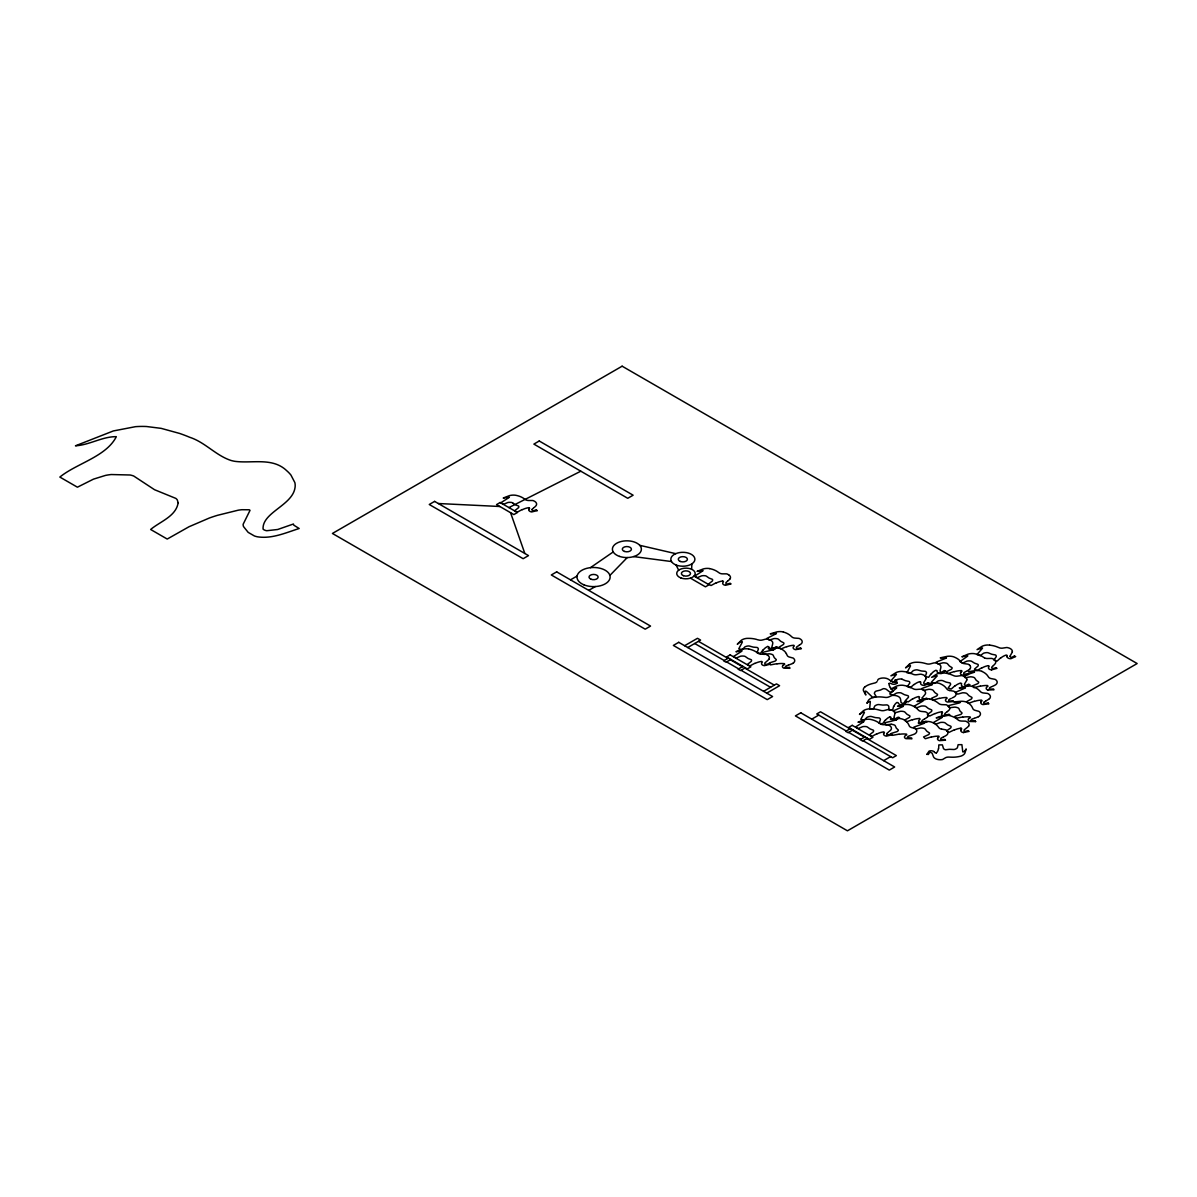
<?xml version="1.0" encoding="UTF-8"?>
<svg xmlns="http://www.w3.org/2000/svg" width="1197" height="1197" viewBox="0 0 1197 1197"><rect width="100%" height="100%" fill="white"/><g stroke="black" fill="none" stroke-linecap="round" stroke-linejoin="round"><path stroke-width="1.5" d="M691.582 569.248L691.896 563.862M938.657 748.813L938.807 744.908L942.383 744.878L943.475 748.529A4.623 2.663 0 0 0 943.79 748.873A7.406 4.279 0 0 0 944.104 749.142L944.792 749.546A1.81 1.047 0 0 0 945.78 749.756L948.997 749.352A5.716 3.292 0 0 1 949.775 749.307L953.695 749.502A3.142 1.81 0 0 0 955.221 749.217L956.179 748.738A10.549 6.09 0 0 0 956.642 748.424L956.807 748.305A5.401 3.112 0 0 0 957.405 747.721L958.124 744.699L961.894 744.654L962.762 751.626A5.312 3.067 0 0 0 963.001 752L964.632 751.312M1010.073 656.24L1011.181 657.617L1014.472 656.016M889.117 683.457L890.329 683.218A13.765 7.945 0 0 1 890.748 683.412L892.169 684.041A3.531 2.035 0 0 0 897.002 683.143M926.897 754.364L929.052 751.132A3.531 2.035 0 0 1 933.959 751.611M897.017 682.993L896.314 679.672A1.721 0.988 0 0 1 894.922 680.001L895.521 682.425L892.932 682.23A20.244 11.686 0 0 1 891.421 681.258L889.925 680.225A19.107 11.027 0 0 0 887.501 678.759A7.047 4.07 0 0 0 880.334 678.385L878.778 678.953A3.501 2.02 0 0 0 878.254 679.327L877.566 680.375M893.605 706.35L892.588 710.21L889.042 709.986L888.773 706.275A4.623 2.663 0 0 0 888.533 705.916A7.406 4.279 0 0 0 888.279 705.632L887.68 705.168A1.81 1.047 0 0 0 886.738 704.898L883.476 705.063A5.716 3.292 0 0 1 882.683 705.048L878.837 704.569A3.142 1.81 0 0 0 877.266 704.734L876.219 705.138A10.549 6.09 0 0 0 875.68 705.422L875.501 705.527A5.401 3.112 0 0 0 874.768 706.065L873.391 708.998L868.932 708.893A8.963 5.177 0 0 0 863.276 710.823L859.476 714.444L863.621 711.736L864.354 712.245A5.312 3.067 0 0 1 864.339 712.664L860.793 719.337L864.354 720.07L866.897 717.407A5.401 3.112 0 0 1 867.825 716.988L868.049 716.913A10.549 6.09 0 0 1 868.678 716.719L869.875 716.464A3.142 1.81 0 0 1 871.476 716.524L875.007 717.512A5.716 3.292 0 0 0 875.755 717.631L879.002 717.931A1.81 1.047 0 0 1 879.81 718.32L880.199 718.843A7.406 4.279 0 0 1 880.319 719.173A4.623 2.663 0 0 1 880.408 719.547L879.152 723.183L882.488 723.886L885.077 720.28M528.805 509.563L529.433 508.605A13.765 7.945 0 0 0 529.643 508.306L529.014 507.708M883.566 733.746L884.194 732.773A13.765 7.945 0 0 0 884.403 732.474L883.775 731.876A15.247 8.798 0 0 0 877.147 733.881M964.857 750.893L966.188 748.948L964.902 753.108A8.963 5.177 0 0 1 960.862 756.145L959.276 756.504A17.656 10.189 0 0 1 952.064 757.207L948.383 757.073A4.534 2.618 0 0 0 945.495 757.761L942.712 759.422A3.501 2.02 0 0 1 941.934 759.631L940.124 759.736A7.047 4.07 0 0 1 933.944 757.536A19.107 11.027 0 0 1 933.047 755.561L932.538 754.245A20.244 11.686 0 0 0 931.954 752.988L929.785 752.135L928.363 754.484A1.721 0.988 0 0 0 926.927 754.394M922.169 698.046L922.962 699.482L926.598 698.135A1.721 0.988 0 0 0 927.63 698.719L922.468 700.529A3.531 2.035 0 0 1 919.116 698.405L919.401 697.402A13.765 7.945 0 0 0 919.535 697.088L918.772 696.534A15.247 8.798 0 0 0 912.698 699.048M941.56 713.726L942.263 712.769A13.765 7.945 0 0 0 942.488 712.484L941.919 711.856M960.802 730.095L961.505 729.138A13.765 7.945 0 0 0 961.73 728.853L961.041 728.24M886.782 733.641L887.216 735.123L891.137 734.09M532.022 509.458L532.456 510.954L536.376 509.907M980.867 701.936L981.779 701.038A13.765 7.945 0 0 0 982.079 700.769L981.54 700.11A15.247 8.798 0 0 0 974.508 701.397M931.191 673.672L928.633 677.278L925.281 676.574L926.523 672.938A4.623 2.663 0 0 0 926.433 672.549A7.406 4.279 0 0 0 926.298 672.235L925.909 671.712A1.81 1.047 0 0 0 925.116 671.308L921.87 671.038A5.716 3.292 0 0 1 921.106 670.904L917.575 669.931A3.142 1.81 0 0 0 915.959 669.871L914.777 670.125A10.549 6.09 0 0 0 914.149 670.32L913.924 670.395A5.401 3.112 0 0 0 913.012 670.829L910.468 673.492L906.907 672.744L910.423 666.071A5.312 3.067 0 0 0 910.423 665.667L909.705 665.158L905.56 667.866L909.331 664.245M960.637 672.46L961.625 671.592A13.765 7.945 0 0 0 961.939 671.337L961.565 670.664M763.028 649.821L760.439 653.427L757.103 652.724L758.359 649.073A4.623 2.663 0 0 0 758.27 648.699A7.406 4.279 0 0 0 758.15 648.385L757.836 647.936A1.81 1.047 0 0 0 756.968 647.457L753.706 647.173A5.716 3.292 0 0 1 752.958 647.038L749.427 646.051A3.142 1.81 0 0 0 747.811 646.006L746.629 646.245A10.549 6.09 0 0 0 746 646.455L745.776 646.53A5.401 3.112 0 0 0 744.848 646.949L742.305 649.612L738.744 648.864L742.29 642.191A5.312 3.067 0 0 0 742.305 641.787C741.467 639.557 732.145 649.387 741.212 640.365A8.963 5.177 0 0 1 746.868 638.375L748.574 638.36A17.656 10.189 0 0 1 755.756 639.198L756.998 639.542M609.901 575.413L627.258 557.563M937.745 737.921L938.777 737.083A13.765 7.945 0 0 0 939.106 736.828L938.792 736.155A15.247 8.798 0 0 0 931.49 737.098M890.867 680.884L896.284 674.614A5.312 3.067 0 0 0 896.433 674.21L890.912 675.826L895.835 672.699A8.963 5.177 0 0 1 902.059 671.382L903.735 671.562A17.656 10.189 0 0 1 910.498 673.193L913.476 674.435A4.534 2.618 0 0 0 916.558 674.749L920.448 674.195A3.501 2.02 0 0 1 921.286 674.255L922.932 674.734A7.047 4.07 0 0 1 926.104 678.504M993.465 665.487L993.914 665.053A19.107 11.027 0 0 0 995.485 663.243A7.047 4.07 0 0 0 993.675 659.218L992.223 658.559A3.501 2.02 0 0 0 991.415 658.41L987.435 658.5A4.534 2.618 0 0 1 984.488 657.886M993.151 665.786L992.717 666.205A20.244 11.686 0 0 0 991.64 667.357L992.223 668.839L996.054 667.672M534.146 507.513L534.49 507.229A19.107 11.027 0 0 0 536.211 505.463A7.047 4.07 0 0 0 534.76 501.378L533.368 500.69A3.501 2.02 0 0 0 532.59 500.511L528.595 500.496A4.534 2.618 0 0 1 525.707 499.792L523.328 498.161A17.656 10.189 0 0 0 517.448 495.663L515.877 495.304A8.963 5.177 0 0 0 509.323 495.678L503.234 498.027L509.249 497.219A5.312 3.067 0 0 1 508.949 497.593L500.855 502.77L503.518 504.311L507.782 502.531A5.401 3.112 0 0 1 508.934 502.366L509.189 502.351A10.549 6.09 0 0 1 509.907 502.336L511.164 502.396A3.142 1.81 0 0 1 512.585 502.83M533.503 508.067L533.174 508.336A20.244 11.686 0 0 0 532.007 509.458M727.477 581.263L726.998 581.667A20.244 11.686 0 0 0 725.816 582.789L726.265 584.286L730.185 583.238A1.721 0.988 0 0 0 731.083 583.897L725.532 585.273A3.531 2.035 0 0 1 722.719 582.909L723.257 581.937A13.765 7.945 0 0 0 723.452 581.637L722.719 581.039M727.806 580.979L728.3 580.56A19.107 11.027 0 0 0 730.035 578.794M766.693 661.357L767.202 660.924A19.107 11.027 0 0 0 768.923 659.173M766.364 661.642L765.9 662.046A20.244 11.686 0 0 0 764.718 663.168L765.167 664.664L769.087 663.617A1.721 0.988 0 0 0 769.97 664.275L764.419 665.652A3.531 2.035 0 0 1 761.606 663.288L762.145 662.3A13.765 7.945 0 0 0 762.354 662.016L761.621 661.417A15.247 8.798 0 0 0 755.098 663.407M888.428 732.1L887.95 732.519A20.244 11.686 0 0 0 886.768 733.626M864.773 687.063L865.82 686.285A17.656 10.189 0 0 1 871.685 683.771L875.052 682.918A4.534 2.618 0 0 0 877.087 681.542M984.069 702.16L984.024 703.656L988.213 703.043M947.426 711.542L946.019 712.619A20.244 11.686 0 0 0 944.762 713.696L945.076 715.207L949.086 714.265A1.721 0.988 0 0 0 949.924 714.953L944.253 716.18A3.531 2.035 0 0 1 941.65 713.741M1000.617 657.856L997.026 661.163L993.929 660.145L996.218 656.674A4.623 2.663 0 0 0 996.248 656.285A7.406 4.279 0 0 0 996.218 655.971L995.994 655.417A1.81 1.047 0 0 0 995.32 654.939L992.193 654.34A5.716 3.292 0 0 1 991.49 654.146L988.288 652.829A3.142 1.81 0 0 0 986.717 652.619L985.475 652.754A10.549 6.09 0 0 0 984.802 652.889L984.562 652.934A5.401 3.112 0 0 0 983.53 653.263L980.238 655.642L976.947 654.564L982.378 648.325A5.312 3.067 0 0 0 982.498 647.936L977.051 649.627L981.839 646.425A8.963 5.177 0 0 1 988.004 645.003L989.695 645.153M936.219 752.958L935.037 752.793A13.765 7.945 0 0 1 934.812 752.509L934.034 751.581M954.877 685.836L951.181 689.098L948.114 688.051L950.538 684.609A4.623 2.663 0 0 0 950.583 684.235A7.406 4.279 0 0 0 950.553 683.906L950.343 683.352A1.81 1.047 0 0 0 949.7 682.859L946.603 682.23A5.716 3.292 0 0 1 945.899 682.021L942.742 680.674A3.142 1.81 0 0 0 941.186 680.45L939.944 680.554A10.549 6.09 0 0 0 939.256 680.689L939.017 680.734A5.401 3.112 0 0 0 937.969 681.048L934.588 683.382L931.356 682.275L936.997 676.096A5.312 3.067 0 0 0 937.146 675.707L931.64 677.322L936.533 674.18A8.963 5.177 0 0 1 942.742 672.849L944.433 673.013A17.656 10.189 0 0 1 951.196 674.629L954.189 675.856A4.534 2.618 0 0 0 957.286 676.155L961.161 675.602A3.501 2.02 0 0 1 961.999 675.662L963.645 676.125A7.047 4.07 0 0 1 966.862 679.881M914.059 684.415L910.318 687.662L907.266 686.599L909.735 683.173A4.623 2.663 0 0 0 909.78 682.784A7.406 4.279 0 0 0 909.75 682.47L909.6 681.991A1.81 1.047 0 0 0 908.912 681.422L905.815 680.779A5.716 3.292 0 0 1 905.112 680.569L901.984 679.208M968.717 718.619L969.989 717.886A13.765 7.945 0 0 0 970.393 717.676L970.154 716.943A15.247 8.798 0 0 0 962.792 717.183M782.988 665.323L784.259 664.604A13.765 7.945 0 0 0 784.663 664.38L784.439 663.662A15.247 8.798 0 0 0 777.062 663.886M590.435 567.662L613.193 551.952M799.327 645.168L797.801 646.185A20.244 11.686 0 0 0 796.394 647.218L796.529 648.729L800.628 647.966M928.004 682.799L924.638 684.355L923.605 682.963A20.244 11.686 0 0 1 924.279 681.721L925.057 680.45A19.107 11.027 0 0 0 926.014 678.504M924.533 718.993L925.146 718.619A19.107 11.027 0 0 0 927.376 717.048M985.55 701.173L987.181 700.2A19.107 11.027 0 0 0 989.425 698.644M924.114 719.232L923.53 719.592A20.244 11.686 0 0 0 922.034 720.564L922.019 722.09L926.194 721.462A1.721 0.988 0 0 0 926.882 722.195L920.987 722.988A3.531 2.035 0 0 1 918.937 720.385L919.76 719.472A13.765 7.945 0 0 0 920.044 719.202L919.505 718.529M929.141 683.337L924.323 685.417A3.531 2.035 0 0 1 920.613 683.502L920.732 682.485A13.765 7.945 0 0 0 920.807 682.17L919.85 681.692M912.428 698.928L908.134 701.951L905.291 700.709L908.343 697.432A4.623 2.663 0 0 0 908.448 697.058A7.406 4.279 0 0 0 908.493 696.744L908.388 696.175A1.81 1.047 0 0 0 907.835 695.652L904.872 694.829A5.716 3.292 0 0 1 904.199 694.574L901.326 693.033A3.142 1.81 0 0 0 899.83 692.719L898.558 692.749A10.549 6.09 0 0 0 897.855 692.824L897.6 692.868A5.401 3.112 0 0 0 896.508 693.108L892.723 695.233L889.7 693.916L896.463 688.14A5.312 3.067 0 0 0 896.688 687.751L890.912 689.023L896.373 686.195A8.963 5.177 0 0 1 902.792 685.253L904.423 685.537A17.656 10.189 0 0 1 910.857 687.542L913.61 688.963A4.534 2.618 0 0 0 916.618 689.457L920.583 689.143A3.501 2.02 0 0 1 921.406 689.248L922.962 689.816A7.047 4.07 0 0 1 925.461 693.751A19.107 11.027 0 0 1 924.054 695.622L923.052 696.834A20.244 11.686 0 0 0 922.154 698.046M570.49 579.842L577.104 576.026M588.744 590.375L595.358 586.56M684.609 645.722L697.492 638.3L700.604 640.096L687.736 647.532M728.509 658.066L723.676 660.849L726.085 662.24L730.903 659.442M742.948 666.4L738.13 669.198L740.524 670.574L745.357 667.791M763.596 691.327L776.464 683.891L779.591 685.701L766.723 693.138M811.775 719.143L818.748 715.118M850.558 728.524L845.725 731.322L848.134 732.699L852.952 729.916M864.997 736.873L860.179 739.656L862.573 741.048L867.406 738.25M883.655 760.649L890.628 756.624M912.309 719.681L906.608 721.791L904.558 720.1L909.211 717.527A4.623 2.663 0 0 0 909.525 717.198A7.406 4.279 0 0 0 909.735 716.898L909.929 716.33A1.81 1.047 0 0 0 909.675 715.746L907.296 714.429A5.716 3.292 0 0 1 906.802 714.085L904.887 712.095A3.142 1.81 0 0 0 903.63 711.527L902.418 711.332A10.549 6.09 0 0 0 901.7 711.287L901.446 711.272A5.401 3.112 0 0 0 900.264 711.317L895.536 712.649L893.366 710.868L902.897 706.574A5.312 3.067 0 0 0 903.301 706.245C890.553 705.272 902.418 708.534 906.488 701.711A1.721 0.988 0 0 1 905.022 701.532L903.137 703.716L901.191 702.714A20.244 11.686 0 0 1 900.892 701.412L900.683 700.08A19.107 11.027 0 0 0 900.129 698.075A7.047 4.07 0 0 0 894.578 695.427L892.738 695.382A3.501 2.02 0 0 0 891.93 695.532L888.787 696.953A4.534 2.618 0 0 1 885.78 697.447L882.174 697.043A17.656 10.189 0 0 0 874.872 697.223L873.241 697.507A8.963 5.177 0 0 0 868.543 700.155C865.162 706.529 867.376 701.307 870.174 701.397A5.312 3.067 0 0 1 870.324 701.786L869.635 708.759L870.623 708.819A17.656 10.189 0 0 1 877.805 709.671L881.142 710.554A4.534 2.618 0 0 0 884.284 710.509L887.905 709.537A3.501 2.02 0 0 1 888.743 709.507L890.523 709.791A7.047 4.07 0 0 1 894.907 713.128M966.428 671.278L967.086 670.918A19.107 11.027 0 0 0 969.465 669.422M965.994 671.502L965.381 671.831A20.244 11.686 0 0 0 963.794 672.774L963.645 674.285L967.864 673.791M508.905 507.588L580.814 471.199M943.61 736.843L944.283 736.514A19.107 11.027 0 0 0 946.737 735.063A7.047 4.07 0 0 0 947.171 730.903L946.139 730.035A3.501 2.02 0 0 0 945.465 729.751L941.605 729.123M943.161 737.068L942.518 737.397A20.244 11.686 0 0 0 940.887 738.295L940.647 739.806L944.897 739.387A1.721 0.988 0 0 0 945.465 740.15M951.151 698.464L950.508 698.779A20.244 11.686 0 0 0 948.862 699.676L948.623 701.188L952.872 700.784M981.824 667.746L977.081 670.544L974.433 669.168L977.979 666.056A4.623 2.663 0 0 0 978.144 665.697A7.406 4.279 0 0 0 978.233 665.367L978.218 664.799A1.81 1.047 0 0 0 977.725 664.26L974.897 663.288A5.716 3.292 0 0 1 974.283 663.003L971.65 661.328A3.142 1.81 0 0 0 970.198 660.924L968.942 660.894A10.549 6.09 0 0 0 968.223 660.939L967.969 660.968A5.401 3.112 0 0 0 966.832 661.163L962.747 663.078L959.934 661.612L967.55 656.195A5.312 3.067 0 0 0 967.819 655.821L961.879 656.794L967.745 654.265A8.963 5.177 0 0 1 974.283 653.652L975.869 654.011A17.656 10.189 0 0 1 981.974 656.33L984.503 657.886M992.463 686.375L993.166 686.046A19.107 11.027 0 0 0 995.754 684.684A7.047 4.07 0 0 0 996.547 680.539L995.605 679.642A3.501 2.02 0 0 0 994.946 679.327L991.161 678.594A4.534 2.618 0 0 1 988.797 677.412L987.405 675.452A17.656 10.189 0 0 0 983.141 672.011L981.839 671.382M991.999 686.584L991.325 686.883A20.244 11.686 0 0 0 989.605 687.736L989.246 689.233L993.525 688.948A1.721 0.988 0 0 0 994.019 689.726L988.004 690.041M522.161 509.563L517.179 512.196L514.665 510.745L518.466 507.752A4.623 2.663 0 0 0 518.675 507.393A7.406 4.279 0 0 0 518.78 507.079L518.825 506.496A1.81 1.047 0 0 0 518.391 505.942L515.653 504.895A5.716 3.292 0 0 1 515.054 504.595L512.735 502.92M715.971 582.894L711.003 585.528L708.474 584.076L712.29 581.084A4.623 2.663 0 0 0 712.484 580.725A7.406 4.279 0 0 0 712.604 580.395L712.634 579.827A1.81 1.047 0 0 0 712.215 579.273L709.477 578.226A5.716 3.292 0 0 1 708.878 577.927L706.395 576.161A3.142 1.81 0 0 0 704.988 575.727L703.731 575.652A10.549 6.09 0 0 0 703.013 575.682L702.759 575.697A5.401 3.112 0 0 0 701.607 575.862L697.342 577.642L694.679 576.101L702.759 570.924A5.312 3.067 0 0 0 703.073 570.55L697.043 571.358L703.133 568.994A8.963 5.177 0 0 1 709.716 568.575M754.873 663.273L749.891 665.906L747.377 664.455L751.177 661.462A4.623 2.663 0 0 0 751.387 661.103A7.406 4.279 0 0 0 751.492 660.774L751.551 660.295A1.81 1.047 0 0 0 751.103 659.652L748.364 658.604A5.716 3.292 0 0 1 747.781 658.29L745.297 656.54A3.142 1.81 0 0 0 743.876 656.106L742.619 656.031A10.549 6.09 0 0 0 741.901 656.061L741.646 656.076A5.401 3.112 0 0 0 740.509 656.225L736.245 658.021L733.566 656.48L741.661 651.303A5.312 3.067 0 0 0 741.975 650.929L735.946 651.722L742.02 649.373A8.963 5.177 0 0 1 748.604 648.954M876.922 733.731L871.94 736.364L869.426 734.913L873.241 731.921A4.623 2.663 0 0 0 873.436 731.562A7.406 4.279 0 0 0 873.556 731.247L873.601 730.769A1.81 1.047 0 0 0 873.152 730.11L870.414 729.063A5.716 3.292 0 0 1 869.83 728.764L867.346 726.998A3.142 1.81 0 0 0 865.94 726.564L864.668 726.504A10.549 6.09 0 0 0 863.95 726.519L863.695 726.534A5.401 3.112 0 0 0 862.558 726.699L858.294 728.494L855.616 726.953L863.71 721.761A5.312 3.067 0 0 0 864.025 721.402L857.995 722.195L864.069 719.831A8.963 5.177 0 0 1 870.653 719.412L872.224 719.816A17.656 10.189 0 0 1 878.104 722.33L880.483 723.946A4.534 2.618 0 0 0 883.356 724.679L887.351 724.679A3.501 2.02 0 0 1 888.144 724.873L889.536 725.547A7.047 4.07 0 0 1 891.062 729.646A19.107 11.027 0 0 1 889.221 731.382M934.917 713.532L929.725 716.03L927.331 714.504L931.386 711.617A4.623 2.663 0 0 0 931.61 711.272A7.406 4.279 0 0 0 931.745 710.958L931.835 710.39A1.81 1.047 0 0 0 931.446 709.806L928.797 708.684A5.716 3.292 0 0 1 928.229 708.37L926.059 706.649A3.142 1.81 0 0 0 924.533 706.065L923.276 705.976A10.549 6.09 0 0 0 922.558 705.976L922.303 705.976A5.401 3.112 0 0 0 921.136 706.11L916.737 707.786L914.194 706.17L922.707 701.203A5.312 3.067 0 0 0 923.037 700.858L916.962 701.487L923.231 699.302A8.963 5.177 0 0 1 929.845 699.063M954.159 729.901L948.967 732.399L946.573 730.873L950.627 728A4.623 2.663 0 0 0 950.852 727.641A7.406 4.279 0 0 0 950.987 727.327L951.091 726.848A1.81 1.047 0 0 0 950.687 726.19L948.039 725.053A5.716 3.292 0 0 1 947.47 724.739L945.151 722.913A3.142 1.81 0 0 0 943.775 722.434L942.518 722.345A10.549 6.09 0 0 0 941.8 722.345L941.545 722.36A5.401 3.112 0 0 0 940.378 722.479L935.979 724.155L933.436 722.539L941.949 717.587A5.312 3.067 0 0 0 942.293 717.227L936.204 717.856L942.473 715.671M537.244 510.595L531.707 511.942A3.531 2.035 0 0 1 528.894 509.578M892.004 734.763L886.468 736.125A3.531 2.035 0 0 1 883.655 733.746M974.807 718.125L975.57 717.856A19.107 11.027 0 0 0 978.428 716.674M974.313 718.305L973.58 718.559A20.244 11.686 0 0 0 971.695 719.292L970.812 720.654L975.331 720.759M767.786 646.5L768.893 646.859A13.765 7.945 0 0 1 768.908 647.173L769.058 648.205A3.531 2.035 0 0 0 773.442 649.687M789.077 664.859L789.84 664.589A19.107 11.027 0 0 0 792.698 663.407M889.835 716.958L890.942 717.317A13.765 7.945 0 0 1 890.957 717.631L891.107 718.664M788.584 665.023L787.85 665.278A20.244 11.686 0 0 0 785.965 665.996L785.067 667.357L789.586 667.477M786.594 646.619L781.102 648.894L778.903 647.278L783.317 644.57A4.623 2.663 0 0 0 783.601 644.225A7.406 4.279 0 0 0 783.781 643.911L783.93 643.358A1.81 1.047 0 0 0 783.616 642.774L781.132 641.532A5.716 3.292 0 0 1 780.594 641.188L778.514 639.273A3.142 1.81 0 0 0 777.197 638.734L775.97 638.585A10.549 6.09 0 0 0 775.252 638.555L774.983 638.555A5.401 3.112 0 0 0 773.816 638.629L769.207 640.111L766.888 638.39L776 633.812A5.312 3.067 0 0 0 776.389 633.467L770.24 633.841L776.778 631.926A8.963 5.177 0 0 1 783.392 631.971M974.328 701.233L968.612 703.327L966.592 701.637L971.261 699.078A4.623 2.663 0 0 0 971.575 698.749A7.406 4.279 0 0 0 971.784 698.435L971.994 697.881A1.81 1.047 0 0 0 971.74 697.282L969.375 695.981A5.716 3.292 0 0 1 968.882 695.622L966.981 693.632A3.142 1.81 0 0 0 965.725 693.048L964.513 692.854A10.549 6.09 0 0 0 963.794 692.809L963.54 692.794A5.401 3.112 0 0 0 962.358 692.839L957.615 694.155L955.46 692.36L965.021 688.095A5.312 3.067 0 0 0 965.44 687.766L959.261 687.931L965.979 686.24A8.963 5.177 0 0 1 972.592 686.509L973.999 687.063A17.656 10.189 0 0 1 979.011 690.145L980.852 691.986A4.534 2.618 0 0 0 983.455 692.988L987.39 693.407A3.501 2.02 0 0 1 988.109 693.662L989.276 694.484A7.047 4.07 0 0 1 989.515 698.674M773.427 649.657L774.878 648.834L768.25 648.624L775.491 647.966M954.159 671.577L948.278 673.492L946.393 671.756L951.286 669.332A4.623 2.663 0 0 0 951.615 669.003A7.406 4.279 0 0 0 951.854 668.719L952.109 668.165A1.81 1.047 0 0 0 951.914 667.567L949.834 666.295A5.716 3.292 0 0 1 949.206 665.801L947.485 663.766A3.142 1.81 0 0 0 946.273 663.153L945.076 662.929A10.549 6.09 0 0 0 944.373 662.854L944.104 662.839A5.401 3.112 0 0 0 942.937 662.839L938.074 664.036L936.084 662.18L946.004 658.185A5.312 3.067 0 0 0 946.453 657.871L940.258 657.856L947.111 656.36A8.963 5.177 0 0 1 953.695 656.824L955.056 657.422A17.656 10.189 0 0 1 959.785 660.639L961.475 662.525A4.534 2.618 0 0 0 963.989 663.602L967.879 664.14A3.501 2.02 0 0 1 968.568 664.41L969.675 665.263M931.326 736.918L925.341 738.729L923.56 736.948L928.573 734.629A4.623 2.663 0 0 0 928.932 734.3A7.406 4.279 0 0 0 929.186 734.015L929.471 733.477A1.81 1.047 0 0 0 929.306 732.863L927.136 731.442A5.716 3.292 0 0 1 926.702 731.068L925.086 728.988A3.142 1.81 0 0 0 923.919 728.36L922.737 728.105A10.549 6.09 0 0 0 922.034 728.03L921.78 728A5.401 3.112 0 0 0 920.598 727.985L915.675 729.078L913.79 727.192L923.934 723.392A5.312 3.067 0 0 0 924.398 723.078L918.219 722.943L925.146 721.582M939.316 698.285L933.316 700.08L931.55 698.285L936.593 695.981A4.623 2.663 0 0 0 936.952 695.666A7.406 4.279 0 0 0 937.206 695.367L937.49 694.829A1.81 1.047 0 0 0 937.326 694.23L935.171 692.794A5.716 3.292 0 0 1 934.737 692.42L933.151 690.34A3.142 1.81 0 0 0 931.984 689.696L930.802 689.457A10.549 6.09 0 0 0 930.099 689.367L929.845 689.337A5.401 3.112 0 0 0 928.663 689.322L923.74 690.4L921.855 688.499L932.029 684.729A5.312 3.067 0 0 0 932.493 684.43L926.313 684.28L933.256 682.933A8.963 5.177 0 0 1 939.795 683.532L941.126 684.16A17.656 10.189 0 0 1 945.645 687.467L947.216 689.397A4.534 2.618 0 0 0 949.655 690.534M980.193 686.076L974.044 687.706L972.428 685.866L977.65 683.696A4.623 2.663 0 0 0 978.039 683.397A7.406 4.279 0 0 0 978.323 683.113L978.652 682.574A1.81 1.047 0 0 0 978.548 681.961L976.498 680.48A5.716 3.292 0 0 1 976.094 680.091L974.687 677.966A3.142 1.81 0 0 0 973.58 677.293L972.413 677.008A10.549 6.09 0 0 0 971.71 676.904L971.455 676.874A5.401 3.112 0 0 0 970.288 676.829L965.276 677.771L963.555 675.826L974.029 672.34A5.312 3.067 0 0 0 974.523 672.041L968.358 671.726L975.405 670.574A8.963 5.177 0 0 1 981.899 671.337M903.481 704.779L903.825 704.719A8.963 5.177 0 0 1 910.438 704.958L911.86 705.512A17.656 10.189 0 0 1 916.887 708.579L918.757 710.405A4.534 2.618 0 0 0 921.361 711.422L925.296 711.826A3.501 2.02 0 0 1 926.014 712.08L927.196 712.888A7.047 4.07 0 0 1 927.466 717.078M945.435 740.18L939.48 740.659A3.531 2.035 0 0 1 937.835 737.951M962.687 717.003L956.253 718.185L955.026 716.255L960.652 714.459A4.623 2.663 0 0 0 961.101 714.19A7.406 4.279 0 0 0 961.43 713.921L961.879 713.412A1.81 1.047 0 0 0 961.894 712.799L960.174 711.183A5.716 3.292 0 0 1 959.859 710.764L958.962 708.699A3.142 1.81 0 0 0 957.914 707.831L956.822 707.472A10.549 6.09 0 0 0 956.149 707.307L955.909 707.262A5.401 3.112 0 0 0 954.757 707.128L949.58 707.726L946.842 704.988A3.501 2.02 0 0 0 946.079 704.779L942.084 704.644A4.534 2.618 0 0 1 939.271 703.866L937.027 702.19A17.656 10.189 0 0 0 931.356 699.512L929.815 699.108M776.958 663.692L770.524 664.874L769.297 662.943L774.953 661.163A4.623 2.663 0 0 0 775.387 660.879A7.406 4.279 0 0 0 775.731 660.624L776.18 660.101A1.81 1.047 0 0 0 776.195 659.502L774.489 657.871A5.716 3.292 0 0 1 774.175 657.452L773.202 655.268A3.142 1.81 0 0 0 772.245 654.52L771.152 654.146A10.549 6.09 0 0 0 770.494 653.996L770.24 653.951A5.401 3.112 0 0 0 769.087 653.816L763.91 654.4L762.624 652.35L773.756 649.627A5.312 3.067 0 0 0 774.294 649.373L777.452 647.083A1.721 0.988 0 0 1 776.105 646.694L773.367 648.565L771.885 647.323A20.244 11.686 0 0 1 772.14 646.021L772.484 644.689A19.107 11.027 0 0 0 772.753 642.669A7.047 4.07 0 0 0 768.459 639.333L766.693 639.048A3.501 2.02 0 0 0 765.856 639.078L762.22 640.036A4.534 2.618 0 0 1 759.093 640.096L757.566 639.707M899.007 734.165L892.573 735.332L891.346 733.402L897.002 731.621A4.623 2.663 0 0 0 897.436 731.337A7.406 4.279 0 0 0 897.78 731.083L898.229 730.574A1.81 1.047 0 0 0 898.244 729.961L896.538 728.345A5.716 3.292 0 0 1 896.224 727.926L895.251 725.726A3.142 1.81 0 0 0 894.294 724.978L893.201 724.619A10.549 6.09 0 0 0 892.543 724.469L892.289 724.409A5.401 3.112 0 0 0 891.137 724.275M988.393 665.697L989.216 666.19A13.765 7.945 0 0 1 988.991 666.579L988.498 667.462A3.531 2.035 0 0 0 991.565 669.886M975.63 721.596L969.63 721.477A3.531 2.035 0 0 1 968.792 718.649M991.58 669.856L996.981 668.33A1.721 0.988 0 0 1 995.964 667.687M963.495 732.549L969.136 731.352A1.721 0.988 0 0 1 968.253 730.649L964.318 731.576L964.019 730.08A20.244 11.686 0 0 1 965.276 728.988L966.667 727.911A19.107 11.027 0 0 0 968.538 726.19M891.137 724.275L885.96 724.858L884.673 722.808L895.805 720.085A5.312 3.067 0 0 0 896.344 719.831L899.501 717.542A1.721 0.988 0 0 1 898.154 717.168L895.565 718.993L893.935 717.916A20.244 11.686 0 0 1 894.189 716.494L894.533 715.163A19.107 11.027 0 0 0 894.802 713.143M438.282 503.518L499.837 506.496M633.662 556.59L671.472 561.543M949.655 690.519L953.5 691.148A3.501 2.02 0 0 1 954.174 691.432L955.221 692.3A7.047 4.07 0 0 1 954.832 696.489A19.107 11.027 0 0 1 952.258 697.896M709.686 568.635L711.272 568.979A17.656 10.189 0 0 1 717.153 571.493L719.532 573.109A4.534 2.618 0 0 0 722.404 573.842L726.414 573.842A3.501 2.02 0 0 1 727.192 574.021L728.599 574.71M748.589 648.998L750.175 649.358A17.656 10.189 0 0 1 756.055 651.871L758.434 653.487A4.534 2.618 0 0 0 761.307 654.22L765.302 654.22A3.501 2.02 0 0 1 766.095 654.4L767.486 655.088M639.752 545.323L675.721 553.657M783.362 632.031L784.858 632.495A17.656 10.189 0 0 1 790.17 635.398L792.19 637.163A4.534 2.618 0 0 0 794.883 638.091L798.863 638.375A3.501 2.02 0 0 1 799.596 638.614L800.853 639.393A7.047 4.07 0 0 1 801.496 643.567A19.107 11.027 0 0 1 799.297 645.153M890.568 680.764L893.8 681.886L897.196 679.567A5.401 3.112 0 0 1 898.244 679.253L898.483 679.208A10.549 6.09 0 0 1 899.171 679.088L900.428 678.968A3.142 1.81 0 0 1 901.984 679.208M694.036 576.071L709.043 584.749L705.452 586.829L690.43 578.151M698.464 641.338L727.971 658.38M730.365 659.756L742.424 666.714M744.818 668.106L774.324 685.133M850.02 728.838L820.514 711.796L816.758 713.966L846.264 731.008M852.414 730.23L864.473 737.172M866.867 738.564L896.373 755.606L892.618 757.761L863.112 740.734M694.709 643.507L724.215 660.535M726.609 661.926L738.669 668.884M741.063 670.275L770.569 687.302M848.673 732.399L860.718 739.342M890.239 687.721L893.171 691.223L890.029 692.195L886.169 689.233A4.623 2.663 0 0 0 885.63 689.008A7.406 4.279 0 0 0 885.137 688.859L884.359 688.694A1.81 1.047 0 0 0 883.147 688.754L880.618 689.966A5.716 3.292 0 0 1 879.945 690.205L876.309 691.058A3.142 1.81 0 0 0 875.172 691.716L874.708 692.39A10.549 6.09 0 0 0 874.528 692.794L874.483 692.943A5.401 3.112 0 0 0 874.423 693.617L876.159 696.489L872.822 697.522L866.568 691.552A5.312 3.067 0 0 0 866.059 691.282C862.753 689.592 868.962 700.873 863.486 690.789A8.963 5.177 0 0 1 864.698 687.033M676.066 565.014L678.684 570.191M786.369 653.652L787.342 655.702A4.534 2.618 0 0 0 789.422 657.063L793.042 658.036A3.501 2.02 0 0 1 793.611 658.395L794.389 659.352A7.047 4.07 0 0 1 792.773 663.437M510.565 512.69L524.84 553.493M1007.021 656.839L1007.186 655.806A13.765 7.945 0 0 0 1007.246 655.492L1006.258 655.028A15.247 8.798 0 0 0 1000.901 657.946M537.258 510.565A1.721 0.988 0 0 1 536.286 509.922M522.386 509.698A15.247 8.798 0 0 1 528.879 507.648M891.196 718.649A3.531 2.035 0 0 0 895.491 720.145L896.957 719.337L890.299 719.083L897.541 718.439A8.963 5.177 0 0 1 903.81 719.651L904.932 720.399A17.656 10.189 0 0 1 908.418 724.125L909.406 726.16A4.534 2.618 0 0 0 911.471 727.522L915.092 728.509A3.501 2.02 0 0 1 915.675 728.868L916.438 729.826A7.047 4.07 0 0 1 914.822 733.911A19.107 11.027 0 0 1 911.875 735.033L909.9 735.751A20.244 11.686 0 0 0 908.014 736.469L907.117 737.831L911.635 737.951A1.721 0.988 0 0 0 911.964 738.758L905.92 738.654A3.531 2.035 0 0 1 905.112 735.826L906.309 735.063A13.765 7.945 0 0 0 906.713 734.853L906.593 734.15A15.247 8.798 0 0 0 899.112 734.345M885.391 720.355A15.247 8.798 0 0 1 889.76 716.913M912.488 719.846A15.247 8.798 0 0 1 919.491 718.469M789.511 667.477A1.721 0.988 0 0 0 789.915 668.3L783.87 668.18A3.531 2.035 0 0 1 783.062 665.352M775.491 647.981A8.963 5.177 0 0 1 781.761 649.193L782.883 649.941A17.656 10.189 0 0 1 786.369 653.652M935.126 713.681A15.247 8.798 0 0 1 941.785 711.796M947.396 711.527A19.107 11.027 0 0 0 949.296 709.821A7.047 4.07 0 0 0 948.174 705.706L959.396 702.938A5.312 3.067 0 0 0 959.934 702.669L960.473 702.1L953.889 701.936L961.116 701.277A8.963 5.177 0 0 1 967.4 702.489L968.523 703.238A17.656 10.189 0 0 1 972.039 706.933L973.026 708.983A4.534 2.618 0 0 0 975.106 710.345L978.727 711.317A3.501 2.02 0 0 1 979.311 711.661L980.089 712.619A7.047 4.07 0 0 1 978.503 716.719M890.538 687.632A15.247 8.798 0 0 1 888.997 683.442M929.141 683.307A1.721 0.988 0 0 1 927.929 682.829M914.343 684.519A15.247 8.798 0 0 1 919.79 681.632M952.797 700.784A1.721 0.988 0 0 0 953.44 701.547L947.455 702.041A3.531 2.035 0 0 1 945.81 699.332L946.782 698.464A13.765 7.945 0 0 0 947.111 698.21L946.677 697.522A15.247 8.798 0 0 0 939.48 698.464M800.554 647.981A1.721 0.988 0 0 0 801.377 648.684L795.571 649.657A3.531 2.035 0 0 1 793.282 647.113L794.015 646.185A13.765 7.945 0 0 0 794.284 645.901L793.806 645.258A15.247 8.798 0 0 0 786.803 646.784M955.161 685.941A15.247 8.798 0 0 1 960.578 683.038L961.61 683.577A13.765 7.945 0 0 1 961.535 683.876L961.341 684.908A3.531 2.035 0 0 0 965.156 686.839L969.944 684.714A1.721 0.988 0 0 1 968.747 684.19L965.455 685.731L964.408 684.355A20.244 11.686 0 0 1 965.066 683.113L965.844 681.841A19.107 11.027 0 0 0 966.772 679.881M967.789 673.791A1.721 0.988 0 0 0 968.478 674.539L962.523 675.153A3.531 2.035 0 0 1 960.712 672.475M954.323 671.741A15.247 8.798 0 0 1 961.46 670.589M969.645 665.263A7.047 4.07 0 0 1 969.54 669.452M987.974 690.071A3.531 2.035 0 0 1 986.597 687.302L987.63 686.465A13.765 7.945 0 0 0 987.974 686.225L987.6 685.522A15.247 8.798 0 0 0 980.343 686.255M1014.413 656.031A1.721 0.988 0 0 0 1015.64 656.51L1010.911 658.694A3.531 2.035 0 0 1 1007.126 656.839M989.68 645.168A17.656 10.189 0 0 1 996.517 646.679L999.555 647.876A4.534 2.618 0 0 0 1002.652 648.131L1006.512 647.532A3.501 2.02 0 0 1 1007.35 647.577L1009.026 648.026A7.047 4.07 0 0 1 1012.378 651.737M1012.273 651.737A19.107 11.027 0 0 1 1011.39 653.697L1010.672 654.983A20.244 11.686 0 0 0 1010.059 656.24M982.064 667.896A15.247 8.798 0 0 1 988.348 665.637M931.505 673.731A15.247 8.798 0 0 1 935.859 670.275L937.042 670.694A13.765 7.945 0 0 1 937.071 671.008L937.221 672.041A3.531 2.035 0 0 0 941.605 673.507L945.6 670.904A1.721 0.988 0 0 1 944.253 670.529L941.53 672.4L940.049 671.158A20.244 11.686 0 0 1 940.288 669.856L940.633 668.525A19.107 11.027 0 0 0 940.887 666.505A7.047 4.07 0 0 0 936.578 663.168L934.812 662.884A3.501 2.02 0 0 0 933.974 662.914L930.338 663.871A4.534 2.618 0 0 1 927.211 663.946L923.86 663.063A17.656 10.189 0 0 0 916.693 662.24L915.002 662.3A8.963 5.177 0 0 0 909.346 664.245M988.124 703.043A1.721 0.988 0 0 0 988.887 703.776L982.991 704.569A3.531 2.035 0 0 1 980.956 701.951M984.054 702.145A20.244 11.686 0 0 1 985.565 701.173M975.675 721.567A1.721 0.988 0 0 1 975.256 720.744M963.48 732.579A3.531 2.035 0 0 1 960.892 730.11M954.368 730.05A15.247 8.798 0 0 1 961.026 728.165M942.473 715.671A8.963 5.177 0 0 1 949.086 715.432L950.613 715.881A17.656 10.189 0 0 1 956.268 718.544L958.528 720.235A4.534 2.618 0 0 0 961.326 721.043L965.321 721.148A3.501 2.02 0 0 1 966.099 721.357L967.445 722.075A7.047 4.07 0 0 1 968.627 726.205M903.675 704.794A3.531 2.035 0 0 1 898.887 703.926L898.289 703.088A13.765 7.945 0 0 0 898.079 702.669L896.852 702.474A15.247 8.798 0 0 0 893.935 706.38M925.146 721.596A8.963 5.177 0 0 1 931.7 722.165L933.017 722.779A17.656 10.189 0 0 1 937.58 726.085L939.151 728.015A4.534 2.618 0 0 0 941.59 729.138M716.21 583.029A15.247 8.798 0 0 1 722.689 580.979M728.584 574.71A7.047 4.07 0 0 1 730.125 578.809M767.472 655.088A7.047 4.07 0 0 1 769.013 659.188M763.342 649.896A15.247 8.798 0 0 1 767.711 646.44M892.019 734.734A1.721 0.988 0 0 1 891.062 734.09M938.313 748.813A15.247 8.798 0 0 1 936.398 752.943M178.158 502.755C176.079 516.386 159.934 521.608 150.642 529.478L167.221 539.054L189.021 526.74L209.385 518.002A133.256 76.937 0 0 1 217.375 515.353L238.278 510.176A42.314 24.434 0 0 1 241.914 509.713L249.156 509.772A2.14 1.242 0 0 1 250.008 510.386L243.126 524.301A17.82 10.279 0 0 0 243.53 526.59L248.183 532.381L254.392 535.957A16.249 9.381 0 0 0 257.579 536.825C271.899 539.054 285.829 532.755 299.16 528.505L293.893 525.229A7.302 4.219 0 0 1 293.445 524.002L277.704 529.493L266.751 530.72A6.569 3.786 0 0 1 264.567 530.091A5.88 3.396 0 0 1 263.071 529.119C262.038 512.436 292.457 505.418 295.016 487.673A38.738 22.369 0 0 0 294.851 482.571L290.961 475.104A55.69 32.154 0 0 0 286.831 470.81C272.662 457.045 252.283 463.673 234.926 461.339A26.543 15.322 0 0 1 230.886 460.426C215.759 455.429 205.001 442.202 189.695 437.279A128.378 74.124 0 0 0 179.61 433.434L161.161 428.361L146.543 426.521A52.025 30.03 0 0 0 135.515 426.671L113.341 430.95L75.456 445.808C89.461 445.03 102.523 436.426 116.333 436.681C106.174 456.715 76.832 463.284 59.85 477.064L77.416 487.194L93.471 479.144L105.456 475.418A35.027 20.214 0 0 1 111.231 474.536L130.159 475A19.721 11.386 0 0 1 133.66 475.987L154.533 489.708L175.809 498.386A11.327 6.539 0 0 1 177.276 499.897L178.158 502.755M622.126 366.192L332.422 533.458L847.446 830.808L1137.15 663.542L622.126 366.192M434.616 501.393L429.259 504.491L523.149 558.7L528.505 555.603L434.616 501.393M539.234 441.005L533.877 444.102L627.752 498.296L633.123 495.199L539.234 441.005M500.137 502.516L496.546 504.595L513.857 514.59L517.463 512.511L500.137 502.516M556.68 571.867L551.308 574.964L645.198 629.173L650.555 626.076L556.68 571.867M678.729 642.325L673.357 645.422L767.247 699.632L772.604 696.534L678.729 642.325M730.185 654.879L726.579 656.958L747.272 668.899L750.878 666.819L730.185 654.879M800.778 712.799L795.407 715.896L889.296 770.09L894.653 766.993L800.778 712.799M852.234 725.337L848.628 727.417L869.321 739.372L872.927 737.292L852.234 725.337M590.899 579.183A4.564 2.633 0 0 0 598.111 577.328A4.564 2.633 0 0 0 591.722 574.65A4.564 2.633 0 0 0 590.899 579.183M624.52 551.443A4.564 2.633 0 0 0 631.432 549.243A4.564 2.633 0 0 0 624.684 546.879A4.564 2.633 0 0 0 624.52 551.443M683.442 575.682A4.564 2.633 0 0 0 690.504 573.632A4.564 2.633 0 0 0 683.906 571.134A4.564 2.633 0 0 0 683.442 575.682M680.345 561.468A4.564 2.633 0 0 0 687.407 559.418A4.564 2.633 0 0 0 680.809 556.919A4.564 2.633 0 0 0 680.345 561.468M583.852 584.794A16.563 9.561 0 0 0 610.051 578.031A16.563 9.561 0 0 0 586.814 568.321A16.563 9.561 0 0 0 583.852 584.794M619.582 556.425A14.499 8.379 0 0 0 641.383 549.228A14.499 8.379 0 0 0 619.672 541.927A14.499 8.379 0 0 0 619.582 556.425M680.869 577.942A9.247 5.342 0 0 0 695.173 573.797A9.247 5.342 0 0 0 681.796 568.71A9.247 5.342 0 0 0 680.869 577.942M676.23 565.074A12.045 6.958 0 0 0 694.873 559.672A12.045 6.958 0 0 0 677.442 553.059A12.045 6.958 0 0 0 676.23 565.074"/></g></svg>
